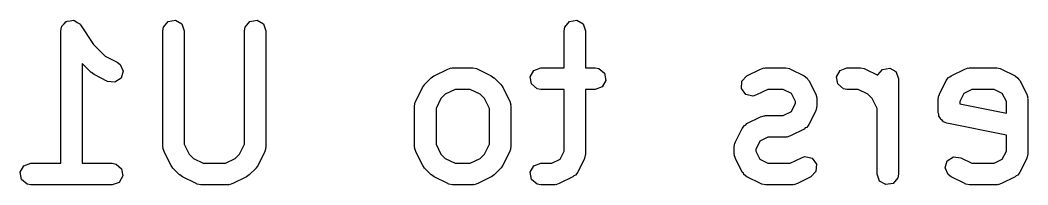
# Model space of a CAD drawing. Extents: x 127.8 to 175.4, y -127 to -66.7.
# Drawn here: x 147.12 to 154.18, y -112.51 to -111.36 of the extents above; entities that cross this region are included whole.
import ezdxf

# ---------------------------------------------------------------- set-up
doc = ezdxf.new("R2010")
doc.units = 0
doc.layers.add('BLACK', color=7, linetype='CONTINUOUS')

msp = doc.modelspace()

# ---------------------------------------------------------------- linework, layer by layer
at = {"layer": 'BLACK', "linetype": 'CONTINUOUS'}
for p, q in [((147.431, -111.385), (147.445, -111.368)), ((147.445, -111.368), (147.449, -111.368)), ((147.449, -111.368), (147.452, -111.365)), ((147.452, -111.365), (147.474, -111.363)), ((147.474, -111.363), (147.496, -111.359)), ((147.496, -111.359), (147.499, -111.362)), ((147.499, -111.362), (147.504, -111.361)), ((147.504, -111.361), (147.521, -111.374)), ((147.521, -111.374), (147.54, -111.385)), ((148.126, -111.408), (148.159, -111.368)), ((148.159, -111.368), (148.21, -111.359)), ((148.21, -111.359), (148.254, -111.385)), ((148.698, -111.408), (148.731, -111.368)), ((148.731, -111.368), (148.781, -111.359)), ((148.781, -111.359), (148.826, -111.385)), ((150.936, -111.408), (150.969, -111.368)), ((150.969, -111.368), (151.019, -111.359)), ((151.019, -111.359), (151.064, -111.385)), ((147.408, -111.433), (147.412, -111.408)), ((147.408, -112.358), (147.408, -111.433)), ((147.412, -111.408), (147.415, -111.404)), ((147.415, -111.4), (147.431, -111.385)), ((147.415, -111.404), (147.415, -111.4)), ((147.54, -111.385), (147.542, -111.389)), ((147.542, -111.389), (147.545, -111.392)), ((147.545, -111.392), (147.636, -111.528)), ((148.122, -111.433), (148.126, -111.408)), ((148.122, -112.243), (148.122, -111.433)), ((148.254, -111.385), (148.272, -111.433)), ((148.272, -111.433), (148.272, -112.225)), ((148.693, -111.433), (148.698, -111.408)), ((148.693, -112.225), (148.693, -111.433)), ((148.826, -111.385), (148.843, -111.433)), ((148.843, -111.433), (148.843, -112.243)), ((150.931, -111.433), (150.936, -111.408)), ((150.931, -111.692), (150.931, -111.433)), ((151.064, -111.385), (151.081, -111.433)), ((151.081, -111.433), (151.081, -111.692)), ((147.636, -111.528), (147.718, -111.61)), ((147.62, -111.724), (147.558, -111.662)), ((147.558, -111.662), (147.558, -112.358)), ((147.718, -111.61), (147.802, -111.652)), ((147.802, -111.652), (147.823, -111.668)), ((147.622, -111.725), (147.62, -111.724)), ((147.64, -111.739), (147.622, -111.725)), ((147.823, -111.668), (147.843, -111.715)), ((147.843, -111.715), (147.829, -111.764)), ((150.02, -111.747), (150.116, -111.7)), ((150.116, -111.7), (150.141, -111.692)), ((150.141, -111.692), (150.145, -111.693)), ((150.145, -111.693), (150.149, -111.692)), ((150.149, -111.692), (150.292, -111.692)), ((150.292, -111.692), (150.318, -111.696)), ((150.318, -111.696), (150.321, -111.699)), ((150.321, -111.699), (150.326, -111.7)), ((150.326, -111.7), (150.421, -111.747)), ((150.694, -111.754), (150.72, -111.709)), ((150.72, -111.709), (150.768, -111.692)), ((150.768, -111.692), (150.931, -111.692)), ((151.081, -111.692), (151.149, -111.692)), ((151.149, -111.692), (151.175, -111.696)), ((151.175, -111.696), (151.214, -111.729)), ((151.214, -111.729), (151.223, -111.78)), ((152.211, -111.747), (152.306, -111.7)), ((152.306, -111.7), (152.331, -111.692)), ((152.331, -111.692), (152.336, -111.693)), ((152.336, -111.693), (152.34, -111.692)), ((152.34, -111.692), (152.483, -111.692)), ((152.483, -111.692), (152.508, -111.696)), ((152.508, -111.696), (152.512, -111.699)), ((152.512, -111.699), (152.516, -111.7)), ((152.516, -111.7), (152.611, -111.747)), ((152.837, -111.754), (152.863, -111.709)), ((152.863, -111.709), (152.911, -111.692)), ((152.911, -111.692), (153.006, -111.692)), ((153.006, -111.692), (153.032, -111.696)), ((153.032, -111.696), (153.035, -111.699)), ((153.035, -111.699), (153.04, -111.7)), ((153.04, -111.7), (153.126, -111.743)), ((153.126, -111.741), (153.159, -111.702)), ((153.159, -111.702), (153.21, -111.693)), ((153.21, -111.693), (153.254, -111.718)), ((153.254, -111.718), (153.272, -111.767)), ((153.64, -111.747), (153.735, -111.7)), ((153.735, -111.7), (153.76, -111.692)), ((153.76, -111.692), (153.764, -111.693)), ((153.764, -111.693), (153.768, -111.692)), ((153.768, -111.692), (153.959, -111.692)), ((153.959, -111.692), (153.984, -111.696)), ((153.984, -111.696), (153.988, -111.699)), ((153.988, -111.699), (153.992, -111.7)), ((153.992, -111.7), (154.088, -111.747)), ((147.735, -111.786), (147.64, -111.739)), ((147.786, -111.792), (147.735, -111.786)), ((147.829, -111.764), (147.786, -111.792)), ((149.953, -111.809), (150.001, -111.761)), ((150.001, -111.761), (150.019, -111.748)), ((150.019, -111.748), (150.02, -111.747)), ((150.421, -111.747), (150.439, -111.761)), ((150.439, -111.761), (150.44, -111.761)), ((150.44, -111.761), (150.488, -111.809)), ((150.703, -111.804), (150.694, -111.754)), ((150.743, -111.837), (150.703, -111.804)), ((151.223, -111.78), (151.197, -111.824)), ((152.173, -111.836), (152.176, -111.784)), ((152.176, -111.784), (152.211, -111.747)), ((152.611, -111.747), (152.632, -111.763)), ((152.632, -111.763), (152.637, -111.773)), ((152.637, -111.773), (152.645, -111.781)), ((152.645, -111.781), (152.693, -111.876)), ((152.846, -111.804), (152.837, -111.754)), ((152.886, -111.837), (152.846, -111.804)), ((153.126, -111.743), (153.126, -111.741)), ((153.272, -111.767), (153.272, -112.433)), ((153.558, -111.876), (153.606, -111.781)), ((153.606, -111.781), (153.622, -111.76)), ((153.622, -111.76), (153.632, -111.755)), ((153.632, -111.755), (153.64, -111.747)), ((154.088, -111.747), (154.108, -111.763)), ((154.108, -111.763), (154.113, -111.773)), ((154.113, -111.773), (154.121, -111.781)), ((154.121, -111.781), (154.169, -111.876)), ((149.892, -111.924), (149.939, -111.828)), ((149.939, -111.828), (149.953, -111.81)), ((149.953, -111.81), (149.953, -111.809)), ((150.098, -111.876), (150.068, -111.906)), ((150.167, -111.842), (150.098, -111.876)), ((150.274, -111.842), (150.167, -111.842)), ((150.343, -111.876), (150.274, -111.842)), ((150.373, -111.906), (150.343, -111.876)), ((150.488, -111.809), (150.501, -111.827)), ((150.501, -111.827), (150.502, -111.828)), ((150.502, -111.828), (150.55, -111.924)), ((150.768, -111.842), (150.743, -111.837)), ((150.931, -111.842), (150.768, -111.842)), ((150.931, -112.273), (150.931, -111.842)), ((151.149, -111.842), (151.081, -111.842)), ((151.081, -111.842), (151.081, -112.291)), ((151.197, -111.824), (151.149, -111.842)), ((152.203, -111.877), (152.173, -111.836)), ((152.357, -111.842), (152.278, -111.881)), ((152.465, -111.842), (152.357, -111.842)), ((152.522, -111.87), (152.465, -111.842)), ((152.55, -111.927), (152.522, -111.87)), ((152.693, -111.876), (152.7, -111.901)), ((152.911, -111.842), (152.886, -111.837)), ((152.989, -111.842), (152.911, -111.842)), ((153.057, -111.876), (152.989, -111.842)), ((153.088, -111.906), (153.057, -111.876)), ((153.558, -111.88), (153.558, -111.876)), ((153.729, -111.87), (153.7, -111.927)), ((153.786, -111.842), (153.729, -111.87)), ((153.941, -111.842), (153.786, -111.842)), ((153.998, -111.87), (153.941, -111.842)), ((154.027, -111.927), (153.998, -111.87)), ((154.169, -111.876), (154.176, -111.901)), ((149.884, -111.957), (149.888, -111.932)), ((149.888, -111.932), (149.891, -111.928)), ((149.891, -111.928), (149.892, -111.924)), ((150.068, -111.906), (150.034, -111.975)), ((150.408, -111.975), (150.373, -111.906)), ((150.55, -111.924), (150.557, -111.949)), ((152.253, -111.889), (152.203, -111.877)), ((152.278, -111.881), (152.253, -111.889)), ((152.522, -111.997), (152.55, -111.939)), ((152.55, -111.939), (152.55, -111.927)), ((152.7, -111.901), (152.699, -111.905)), ((152.699, -111.905), (152.7, -111.91)), ((152.7, -111.91), (152.7, -111.957)), ((153.122, -111.975), (153.088, -111.906)), ((153.55, -111.91), (153.555, -111.884)), ((153.55, -112.005), (153.55, -111.91)), ((153.555, -111.884), (153.558, -111.88)), ((153.7, -111.927), (153.7, -111.943)), ((153.7, -111.943), (154.027, -112.009)), ((154.027, -112.009), (154.027, -111.927)), ((154.176, -111.901), (154.175, -111.905)), ((154.175, -111.905), (154.177, -111.91)), ((154.177, -111.91), (154.177, -112.291)), ((149.884, -112.243), (149.884, -111.957)), ((150.034, -111.975), (150.034, -112.225)), ((150.408, -112.225), (150.408, -111.975)), ((150.557, -111.949), (150.556, -111.953)), ((150.556, -111.953), (150.558, -111.957)), ((150.558, -111.957), (150.558, -112.243)), ((152.465, -112.025), (152.522, -111.997)), ((152.693, -111.991), (152.645, -112.086)), ((152.696, -111.983), (152.693, -111.986)), ((152.693, -111.986), (152.693, -111.991)), ((152.7, -111.957), (152.696, -111.983)), ((153.122, -112.433), (153.122, -111.975)), ((153.555, -112.016), (153.55, -112.005)), ((153.554, -112.029), (153.555, -112.016)), ((152.203, -112.089), (152.211, -112.081)), ((152.211, -112.081), (152.306, -112.033)), ((152.306, -112.033), (152.331, -112.026)), ((152.331, -112.026), (152.336, -112.027)), ((152.336, -112.027), (152.34, -112.025)), ((152.34, -112.025), (152.465, -112.025)), ((152.645, -112.086), (152.629, -112.107)), ((153.563, -112.04), (153.554, -112.029)), ((153.568, -112.053), (153.563, -112.04)), ((153.579, -112.059), (153.568, -112.053)), ((153.586, -112.069), (153.579, -112.059)), ((153.611, -112.078), (153.586, -112.069)), ((154.027, -112.162), (153.611, -112.078)), ((152.13, -112.209), (152.177, -112.114)), ((152.177, -112.114), (152.193, -112.093)), ((152.193, -112.093), (152.203, -112.089)), ((152.611, -112.119), (152.516, -112.167)), ((152.619, -112.111), (152.611, -112.119)), ((152.629, -112.107), (152.619, -112.111)), ((148.272, -112.225), (148.306, -112.294)), ((148.659, -112.294), (148.693, -112.225)), ((150.034, -112.225), (150.068, -112.294)), ((150.373, -112.294), (150.408, -112.225)), ((152.122, -112.243), (152.126, -112.217)), ((152.126, -112.217), (152.129, -112.214)), ((152.129, -112.214), (152.13, -112.209)), ((152.3, -112.204), (152.272, -112.261)), ((152.357, -112.175), (152.3, -112.204)), ((152.483, -112.175), (152.357, -112.175)), ((152.487, -112.173), (152.483, -112.175)), ((152.491, -112.175), (152.487, -112.173)), ((152.516, -112.167), (152.491, -112.175)), ((154.027, -112.273), (154.027, -112.162)), ((148.123, -112.247), (148.122, -112.243)), ((148.122, -112.251), (148.123, -112.247)), ((148.13, -112.276), (148.122, -112.251)), ((148.177, -112.372), (148.13, -112.276)), ((148.306, -112.294), (148.337, -112.324)), ((148.629, -112.324), (148.659, -112.294)), ((148.835, -112.276), (148.788, -112.372)), ((148.836, -112.272), (148.835, -112.276)), ((148.839, -112.269), (148.836, -112.272)), ((148.843, -112.243), (148.839, -112.269)), ((149.885, -112.247), (149.884, -112.243)), ((149.884, -112.251), (149.885, -112.247)), ((149.892, -112.276), (149.884, -112.251)), ((149.939, -112.372), (149.892, -112.276)), ((150.068, -112.294), (150.098, -112.324)), ((150.343, -112.324), (150.373, -112.294)), ((150.55, -112.276), (150.502, -112.372)), ((150.553, -112.269), (150.55, -112.272)), ((150.55, -112.272), (150.55, -112.276)), ((150.558, -112.243), (150.553, -112.269)), ((150.903, -112.33), (150.931, -112.273)), ((151.081, -112.291), (151.077, -112.316)), ((152.122, -112.291), (152.122, -112.243)), ((152.123, -112.295), (152.122, -112.291)), ((152.122, -112.299), (152.123, -112.295)), ((152.13, -112.324), (152.122, -112.299)), ((152.272, -112.261), (152.272, -112.273)), ((152.272, -112.273), (152.3, -112.33)), ((153.998, -112.33), (154.027, -112.273)), ((154.177, -112.291), (154.172, -112.316)), ((147.149, -112.376), (147.197, -112.358)), ((147.197, -112.358), (147.408, -112.358)), ((147.558, -112.358), (147.768, -112.358)), ((147.768, -112.358), (147.794, -112.363)), ((147.794, -112.363), (147.833, -112.396)), ((148.337, -112.324), (148.405, -112.358)), ((148.405, -112.358), (148.56, -112.358)), ((148.56, -112.358), (148.629, -112.324)), ((150.098, -112.324), (150.167, -112.358)), ((150.167, -112.358), (150.274, -112.358)), ((150.274, -112.358), (150.343, -112.324)), ((150.72, -112.376), (150.768, -112.358)), ((150.768, -112.358), (150.846, -112.358)), ((150.846, -112.358), (150.903, -112.33)), ((151.073, -112.324), (151.026, -112.419)), ((151.074, -112.32), (151.073, -112.324)), ((151.077, -112.316), (151.074, -112.32)), ((152.177, -112.419), (152.13, -112.324)), ((152.3, -112.33), (152.357, -112.358)), ((152.357, -112.358), (152.513, -112.358)), ((152.513, -112.358), (152.592, -112.319)), ((152.592, -112.319), (152.617, -112.311)), ((152.617, -112.311), (152.667, -112.323)), ((152.667, -112.323), (152.697, -112.364)), ((152.697, -112.364), (152.694, -112.416)), ((153.598, -112.39), (153.613, -112.341)), ((153.613, -112.341), (153.656, -112.313)), ((153.656, -112.313), (153.707, -112.319)), ((153.707, -112.319), (153.786, -112.358)), ((153.786, -112.358), (153.941, -112.358)), ((153.941, -112.358), (153.998, -112.33)), ((154.169, -112.324), (154.121, -112.419)), ((154.172, -112.316), (154.169, -112.32)), ((154.169, -112.32), (154.169, -112.324)), ((147.123, -112.42), (147.149, -112.376)), ((147.132, -112.471), (147.123, -112.42)), ((147.833, -112.396), (147.842, -112.446)), ((148.179, -112.373), (148.177, -112.372)), ((148.191, -112.391), (148.179, -112.373)), ((148.239, -112.439), (148.191, -112.391)), ((148.241, -112.439), (148.239, -112.439)), ((148.259, -112.453), (148.241, -112.439)), ((148.726, -112.439), (148.708, -112.452)), ((148.774, -112.391), (148.726, -112.439)), ((148.788, -112.372), (148.774, -112.39)), ((148.774, -112.39), (148.774, -112.391)), ((149.941, -112.373), (149.939, -112.372)), ((149.953, -112.391), (149.941, -112.373)), ((150.001, -112.439), (149.953, -112.391)), ((150.002, -112.439), (150.001, -112.439)), ((150.02, -112.453), (150.002, -112.439)), ((150.44, -112.439), (150.422, -112.452)), ((150.488, -112.391), (150.44, -112.439)), ((150.489, -112.39), (150.488, -112.391)), ((150.502, -112.372), (150.489, -112.39)), ((150.694, -112.42), (150.72, -112.376)), ((150.703, -112.471), (150.694, -112.42)), ((151.01, -112.44), (151, -112.445)), ((151.026, -112.419), (151.01, -112.44)), ((152.186, -112.427), (152.177, -112.419)), ((152.19, -112.437), (152.186, -112.427)), ((152.211, -112.453), (152.19, -112.437)), ((152.694, -112.416), (152.659, -112.453)), ((153.139, -112.482), (153.122, -112.433)), ((153.272, -112.433), (153.267, -112.459)), ((153.619, -112.437), (153.598, -112.39)), ((153.64, -112.453), (153.619, -112.437)), ((154.106, -112.44), (154.095, -112.445)), ((154.121, -112.419), (154.106, -112.44)), ((147.171, -112.504), (147.132, -112.471)), ((147.197, -112.508), (147.171, -112.504)), ((147.768, -112.508), (147.197, -112.508)), ((147.817, -112.491), (147.768, -112.508)), ((147.842, -112.446), (147.817, -112.491)), ((148.354, -112.5), (148.259, -112.453)), ((148.358, -112.501), (148.354, -112.5)), ((148.362, -112.504), (148.358, -112.501)), ((148.387, -112.508), (148.362, -112.504)), ((148.578, -112.508), (148.387, -112.508)), ((148.582, -112.507), (148.578, -112.508)), ((148.586, -112.508), (148.582, -112.507)), ((148.611, -112.5), (148.586, -112.508)), ((148.707, -112.453), (148.611, -112.5)), ((148.708, -112.452), (148.707, -112.453)), ((150.116, -112.5), (150.02, -112.453)), ((150.12, -112.501), (150.116, -112.5)), ((150.124, -112.504), (150.12, -112.501)), ((150.149, -112.508), (150.124, -112.504)), ((150.292, -112.508), (150.149, -112.508)), ((150.296, -112.507), (150.292, -112.508)), ((150.301, -112.508), (150.296, -112.507)), ((150.326, -112.5), (150.301, -112.508)), ((150.421, -112.453), (150.326, -112.5)), ((150.422, -112.452), (150.421, -112.453)), ((150.743, -112.504), (150.703, -112.471)), ((150.768, -112.508), (150.743, -112.504)), ((150.864, -112.508), (150.768, -112.508)), ((150.868, -112.507), (150.864, -112.508)), ((150.872, -112.508), (150.868, -112.507)), ((150.897, -112.5), (150.872, -112.508)), ((150.992, -112.453), (150.897, -112.5)), ((151, -112.445), (150.992, -112.453)), ((152.306, -112.5), (152.211, -112.453)), ((152.311, -112.501), (152.306, -112.5)), ((152.314, -112.504), (152.311, -112.501)), ((152.34, -112.508), (152.314, -112.504)), ((152.53, -112.508), (152.34, -112.508)), ((152.534, -112.507), (152.53, -112.508)), ((152.539, -112.508), (152.534, -112.507)), ((152.564, -112.5), (152.539, -112.508)), ((152.659, -112.453), (152.564, -112.5)), ((153.184, -112.507), (153.139, -112.482)), ((153.234, -112.498), (153.184, -112.507)), ((153.267, -112.459), (153.234, -112.498)), ((153.735, -112.5), (153.64, -112.453)), ((153.739, -112.501), (153.735, -112.5)), ((153.743, -112.504), (153.739, -112.501)), ((153.768, -112.508), (153.743, -112.504)), ((153.959, -112.508), (153.768, -112.508)), ((153.963, -112.507), (153.959, -112.508)), ((153.967, -112.508), (153.963, -112.507)), ((153.992, -112.5), (153.967, -112.508)), ((154.088, -112.453), (153.992, -112.5)), ((154.095, -112.445), (154.088, -112.453))]:
    msp.add_line(p, q, dxfattribs=at)

doc.saveas('drawing.dxf')
